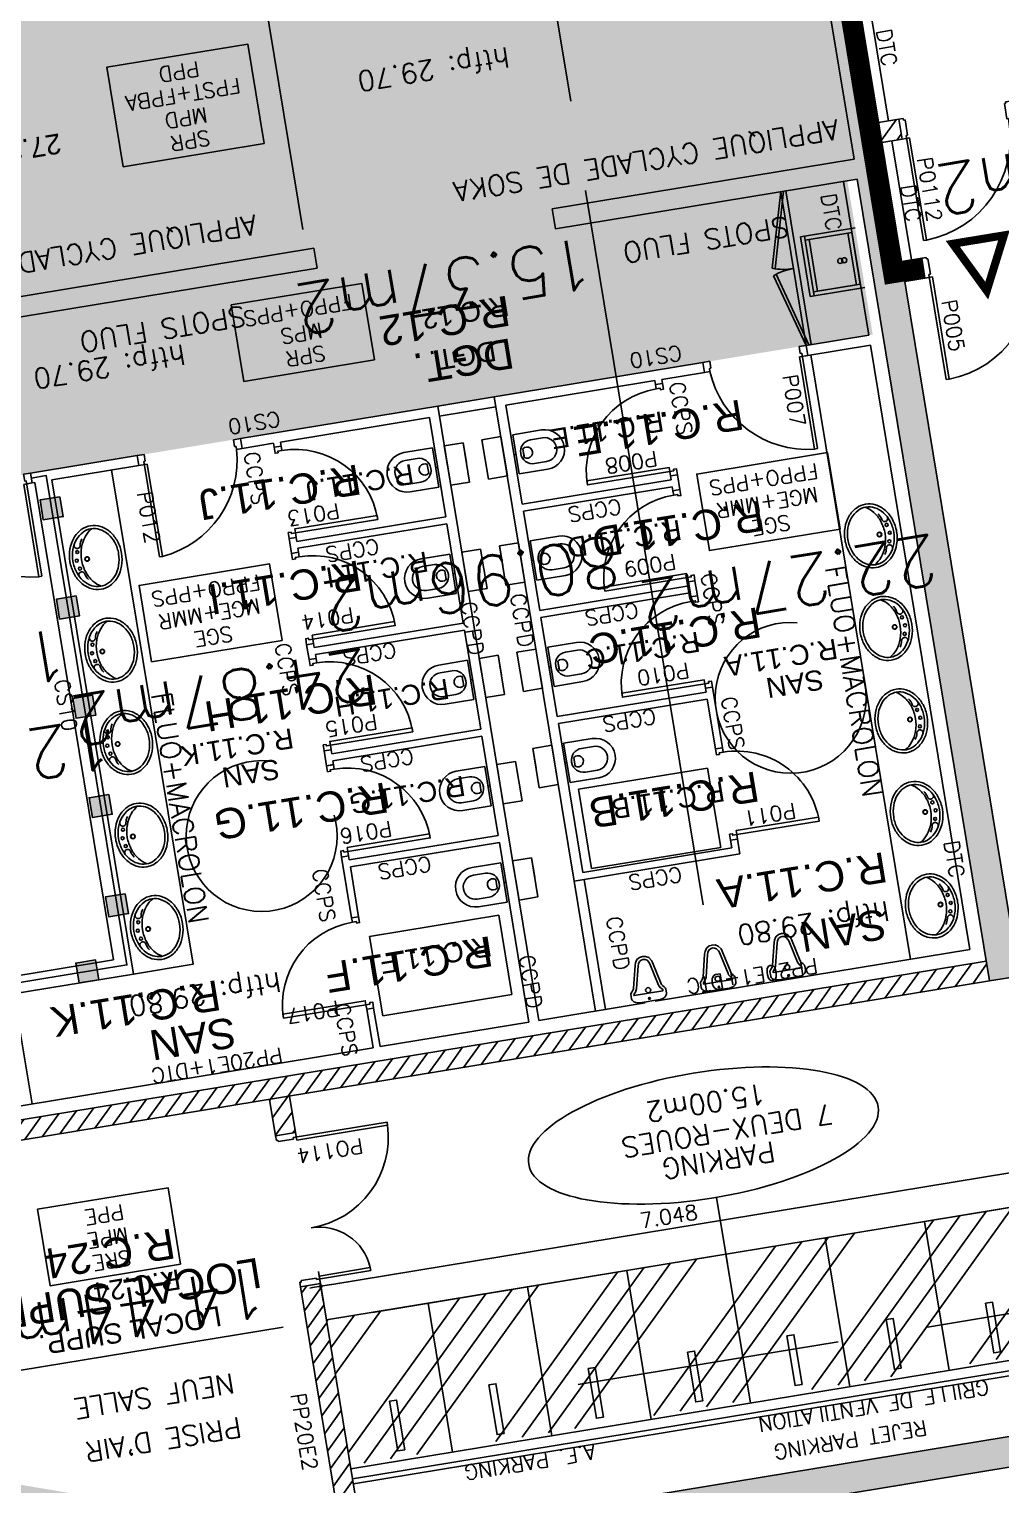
# Model space of a CAD drawing. Header units: millimetres. Extents: x 33240 to 33395, y 51607 to 51720.
# Drawn here: x 33282.81 to 33292.47, y 51626.94 to 51641.42 of the extents above; entities that cross this region are included whole.
import ezdxf
from ezdxf.enums import TextEntityAlignment as Align

# ---------------------------------------------------------------- set-up
doc = ezdxf.new("R2010")
doc.units = ezdxf.units.MM
doc.header["$LTSCALE"] = 0.3
doc.header["$MEASUREMENT"] = 0
doc.header["$PDMODE"] = 34
doc.header["$PDSIZE"] = 0.3
for name, pattern in [('ACAD_ISO02W100', [15, 12, -3]), ('ACAD_ISO08W100', [36, 24, -3, 6, -3]), ('ACAD_ISO13W100', [36, 12, -3, 12, -3, 0, -3, 0, -3])]:
    doc.linetypes.add(name, pattern=pattern)
doc.layers.get('0').update_dxf_attribs({"linetype": 'CONTINUOUS'})
doc.layers.get('DEFPOINTS').update_dxf_attribs({"linetype": 'CONTINUOUS'})
for name, color, linetype in [('00-TRAMES-BAT', 7, 'ACAD_ISO08W100'), ('02-MURS-MACONNERIE', 241, 'CONTINUOUS'), ('02-MURS-PORTEUR', 1, 'CONTINUOUS'), ('04-CLOISONS', 2, 'CONTINUOUS'), ('05-MEN-EXT', 142, 'CONTINUOUS'), ('05-MEN-EXT-NUM', 3, 'CONTINUOUS'), ('05-MEN-INT', 4, 'CONTINUOUS'), ('05-MEN-INT-NUM', 62, 'CONTINUOUS'), ('07-REVT-SOL', 8, 'CONTINUOUS'), ('08-EQUI-HANDI', 151, 'CONTINUOUS'), ('08-EQUI-SANITAIRE', 121, 'CONTINUOUS'), ('09-COT-INT', 7, 'CONTINUOUS'), ('10-ANN-ALTITUDE', 152, 'CONTINUOUS'), ('10-ANN-HSP', 192, 'CONTINUOUS'), ('10-ANN-NOMENCLATURE', 3, 'CONTINUOUS'), ('10-ANN-NOMPIECE', 3, 'CONTINUOUS'), ('10-ANN-NOMPIECE-CODE', 171, 'CONTINUOUS'), ('10-ANN-SURF', 62, 'CONTINUOUS'), ('10-ANN-TEXTE', 3, 'CONTINUOUS'), ('11-RES-ELECTRICITE', 71, 'CONTINUOUS'), ('11-RES-EP', 150, 'ACAD_ISO13W100'), ('11-RES-ISOL-FEU', 2, 'CONTINUOUS'), ('11-RES-VMC', 111, 'CONTINUOUS'), ('14-HACH-MACONNERIE', 4, 'CONTINUOUS'), ('14-HACH-MURS', 253, 'CONTINUOUS')]:
    doc.layers.add(name, color=color, linetype=linetype)
doc.styles.add('ANN', font='romans.shx')
doc.styles.add('COT', font='romans.shx')
doc.styles.add('HSP', font='romans.shx')
doc.styles.add('NDP', font='ARIAL.TTF')
doc.styles.add('NIV', font='ARIAL.TTF', dxfattribs={"height": 0.2})
doc.styles.add('ROMANS', font='romans.shx', dxfattribs={"height": 0.2})
doc.styles.add('SURF', font='romans.shx', dxfattribs={"height": 0.5})
doc.dimstyles.new('COTEXT', dxfattribs={"dimtxt": 0.15, "dimasz": 0.11, "dimexe": 0, "dimexo": 0, "dimgap": 0.05, "dimtad": 1, "dimdec": 3, "dimdsep": 46, "dimtxsty": 'COT', "dimblk1": 'COTBLOC', "dimblk2": 'COTBLOC', "dimsah": 1, "dimcen": -0.1, "dimse1": 1, "dimse2": 1, "dimadec": 0, "dimazin": 0, "dimtfac": 1, "dimtdec": 3, "dimtmove": 2, "dimatfit": 3, "dimldrblk": 'COTBLOC', "dimfxl": 1, "dimtolj": 1, "dimarcsym": 0})
pattern_1 = [(234.35057367, (57785.36794, 108093.83487), (0.1015747861, -0.07285302208), [])]

# ---------------------------------------------------------------- blocks, each defined once
blk = doc.blocks.new('MVP10')
for p, q in [((0.045, -0.03), (0.045, 1.03)), ((0.075, 1.03), (0.045, 1.03)), ((0.075, 1.03), (0.075, 0)), ((0.075, 0), (0, 0)), ((0, 0), (0, -0.2)), ((1.12, 0), (1.075, 0)), ((1.075, 0), (1.075, -0.03)), ((1.12, 0), (1.12, -0.2)), ((0.06, -0.03), (0.045, -0.03)), ((0.06, -0.03), (0.06, -0.185)), ((1.06, -0.03), (1.06, -0.185)), ((1.075, -0.03), (1.06, -0.03)), ((0.045, -0.2), (0, -0.2)), ((0.06, -0.185), (0.045, -0.185)), ((0.045, -0.185), (0.045, -0.2)), ((1.075, -0.185), (1.06, -0.185)), ((1.075, -0.185), (1.075, -0.2)), ((1.12, -0.2), (1.075, -0.2))]:
    blk.add_line(p, q)
for centre, radius, end in [((0.045, 0), 1.03, 88.3316), ((0.275, 0), 0.83, 0)]:
    blk.add_arc(centre, radius, 0, end)
blk = doc.blocks.new('7DP9')
for p, q in [((0.055, -0.03), (0.055, 0.93)), ((0.085, 0.93), (0.055, 0.93)), ((0.085, 0.93), (0.085, 0)), ((0, 0), (0, -0.1)), ((0.085, 0), (0, 0)), ((0.07, -0.1), (0, -0.1)), ((0.07, -0.03), (0.055, -0.03)), ((0.07, -0.03), (0.07, -0.1)), ((0.97, -0.03), (0.97, -0.1)), ((0.985, -0.03), (0.97, -0.03)), ((1.04, -0.1), (0.97, -0.1)), ((1.04, 0), (0.985, 0)), ((0.985, 0), (0.985, -0.03)), ((1.04, 0), (1.04, -0.1))]:
    blk.add_line(p, q)
for centre, radius, start, end in [((-0.005, -0.057), 0.992, 3.3237, 84.7979), ((0.185, 0), 0.83, 0, 0)]:
    blk.add_arc(centre, radius, start, end)
blk = doc.blocks.new('_PSV6352')
for points in [[(32, -26, 0.118413), (29.7, -16.3, 0.104635), (22.6, -7.6, 0.089658), (12.5, -2.1, 0.081339), (0, 0, 0.081339), (-12.5, -2.1, 0.089658), (-22.6, -7.6, 0.104635), (-29.7, -16.3, 0.118413), (-32, -26, 0.118413), (-29.7, -35.7, 0.104635), (-22.6, -44.4, 0.089658), (-12.5, -49.9, 0.081339), (0, -52, 0.081339), (12.5, -49.9, 0.089658), (22.6, -44.4, 0.104635), (29.7, -35.7, 0.118413)], [(29, -26, 0.118413), (27, -17.7, 0.104635), (20.7, -9.9, 0.089658), (11.6, -4.9, 0.081339), (0, -3, 0.081339), (-11.6, -4.9, 0.089658), (-20.7, -9.9, 0.104635), (-27, -17.7, 0.118413), (-29, -26, 0.118413), (-27, -34.3, 0.104635), (-20.7, -42.1, 0.089658), (-11.6, -47.1, 0.081339), (0, -49, 0.081339), (11.6, -47.1, 0.089658), (20.7, -42.1, 0.104635), (27, -34.3, 0.118413)]]:
    blk.add_lwpolyline(points, format="xyb", close=True)
for points in [[(29, -26.8, 0.091077), (22.6, -19.3, 0.089658), (12.5, -13.8, 0.081339), (0, -11.7, 0.081339), (-12.5, -13.8, 0.089658), (-22.6, -19.3, 0.091077), (-29, -26.8, 0.118413)], [(-16.2, -6.9, -1.173317), (-14.4, -12.7, 0.12742), (-20.5, -15.3, 0.12742)], [(16.2, -6.9, 1.173317), (14.4, -12.7, -0.12742), (20.5, -15.3)]]:
    blk.add_lwpolyline(points, format="xyb")
for centre, radius in [((-8.3, -8.7), 1.5), ((0, -6.9), 1.5), ((8.3, -8.7), 1.5), ((0, -17.3), 2.25), ((0, -17.3), 2)]:
    blk.add_circle(centre, radius)
blk = doc.blocks.new('G7G80D')
for points in [[(4.5, 0), (4.5, 83), (8.5, 83), (8.5, 0)], [(0, 0), (4.5, 0), (4.5, -4), (6, -4), (6, -7), (0, -7)], [(92, 0), (87.5, 0), (87.5, -4), (86, -4), (86, -7), (92, -7)]]:
    blk.add_lwpolyline(points, close=True)
blk.add_arc((4.5, 0), 83, 360, 90)
blk = doc.blocks.new('WC5')
for p, q in [((-0.198, 0.308), (-0.198, 0.02)), ((-0.12, 0.308), (-0.12, 0.187)), ((0.12, 0.187), (0.12, 0.308)), ((0.198, 0.02), (0.198, 0.308)), ((-0.198, 0.02), (0.198, 0.02)), ((-0.043, 0.096), (0.046, 0.096)), ((-0.043, 0.096), (0.047, 0.096)), ((0.047, 0.096), (-0.043, 0.096)), ((0, 0.02), (0, 0)), ((-0.198, -0.1), (0.198, -0.1)), ((-0.198, -0.1), (-0.198, -0.29)), ((0.198, -0.29), (0.198, -0.1)), ((-0.198, -0.29), (0.198, -0.29)), ((0, -0.29), (-0.198, -0.29))]:
    blk.add_line(p, q)
for centre, radius, start, end in [((0, 0.308), 0.198, 0, 180), ((0, 0.308), 0.12, 0, 180), ((0, 0.187), 0.12, 180, 0), ((0.001, 0.13), 0.0558, 322.1167, 217.8833)]:
    blk.add_arc(centre, radius, start, end)
blk = doc.blocks.new('G7D80D')
for points in [[(-4.5, 0), (-4.5, 83), (-8.5, 83), (-8.5, 0)], [(0, 0), (-4.5, 0), (-4.5, -4), (-6, -4), (-6, -7), (0, -7)], [(-92, 0), (-87.5, 0), (-87.5, -4), (-86, -4), (-86, -7), (-92, -7)]]:
    blk.add_lwpolyline(points, close=True)
blk.add_arc((-4.5, 0), 83, 90, 180)
blk = doc.blocks.new('WC13')
for points in [[(0.097, -0.407), (0.088, -0.432), (0.069, -0.462), (0.039, -0.479), (0.009, -0.484), (-0.022, -0.479), (-0.051, -0.462), (-0.073, -0.431), (-0.08, -0.408), (-0.13, -0.186), (-0.133, -0.179), (-0.143, -0.164), (-0.153, -0.151), (-0.164, -0.137), (-0.165, -0.134), (-0.166, -0.126), (-0.166, -0.109), (-0.166, -0.109), (-0.166, -0.085), (-0.166, -0.085), (-0.165, -0.076), (-0.161, -0.068), (-0.154, -0.058), (-0.149, -0.052), (-0.139, -0.046), (-0.129, -0.041), (-0.117, -0.037), (-0.104, -0.035), (-0.091, -0.034), (0.108, -0.034), (0.108, -0.034), (0.121, -0.035), (0.134, -0.037), (0.146, -0.041), (0.157, -0.046), (0.166, -0.052), (0.169, -0.055), (0.173, -0.059), (0.179, -0.067), (0.183, -0.076), (0.184, -0.084), (0.184, -0.132), (0.183, -0.135), (0.182, -0.137), (0.171, -0.151), (0.161, -0.163), (0.151, -0.179), (0.151, -0.18), (0.148, -0.187)], [(-0.136, -0.126), (-0.136, -0.125), (-0.13, -0.133), (-0.118, -0.146), (-0.106, -0.166), (-0.102, -0.177), (-0.051, -0.4), (-0.045, -0.417), (-0.03, -0.439), (-0.011, -0.45), (0.009, -0.454), (0.029, -0.45), (0.047, -0.439), (0.061, -0.418), (0.068, -0.398), (0.119, -0.178), (0.123, -0.168), (0.124, -0.165), (0.136, -0.146), (0.148, -0.132), (0.154, -0.125), (0.154, -0.114), (-0.136, -0.114)]]:
    blk.add_lwpolyline(points, close=True)
for centre, radius in [((0.008, -0.144), 0.0255), ((0.008, -0.061), 0.0085)]:
    blk.add_circle(centre, radius)
blk = doc.blocks.new('SMP2')
blk.add_lwpolyline([(-1.315, 0), (0, 0), (0, -0.77), (-1.315, -0.77)], close=True)
at = {"style": 'ROMANS'}
for tag, p in [('SOLS', (-0.646, -0.148)), ('PAROIS', (-0.643, -0.377)), ('FAUX-PLAFONDS', (-0.646, -0.61))]:
    blk.add_attdef(tag, text='', height=0.15, dxfattribs=at).set_placement(p, align=Align.MIDDLE)
blk = doc.blocks.new('SMP3')
blk.add_lwpolyline([(-1.367, 0), (0.052, 0), (0.052, -1.003), (-1.367, -1.003)], close=True)
at = {"style": 'ROMANS'}
for tag, p in [('SOLS', (-0.646, -0.148)), ('PAROIS', (-0.643, -0.377)), ('FAUX-PLAFONDS', (-0.651, -0.613)), ('FAUX-PLAFONDS', (-0.648, -0.842))]:
    blk.add_attdef(tag, text='', height=0.15, dxfattribs=at).set_placement(p, align=Align.MIDDLE)
blk = doc.blocks.new('COTBLOC')
for p, q in [((0, -1.3608), (0, 1.3608)), ((-0.76, 0), (-0.99, 0)), ((0, 0), (-0.76, 0)), ((0, 0), (0.76, 0)), ((0.76, 0), (0.99, 0))]:
    blk.add_line(p, q)
at = {"const_width": 0.15}
blk.add_lwpolyline([(-0.1, 0, 1), (0.1, 0, 1)], format="xyb", close=True, dxfattribs=at)
blk = doc.blocks.new('*D50')
at = {"layer": '09-COT-INT', "color": 0, "lineweight": -2}
blk.add_line((33292.557, 51630.045), (33285.821, 51628.935), dxfattribs=at)
at = {"layer": 'DEFPOINTS', "color": 0}
for p in [(33292.721, 51629.728), (33285.712, 51628.918), (33285.767, 51628.583)]:
    blk.add_point(p, dxfattribs=at)
at = {"layer": '09-COT-INT', "color": 0, "lineweight": -2, "xscale": 0.11, "yscale": 0.11, "zscale": 0.11}
for p, rotation in [((33292.666, 51630.063), 9.350573668281061), ((33285.712, 51628.918), 189.350573668281)]:
    blk.add_blockref('COTBLOC', p, dxfattribs=dict(at, rotation=rotation))
at = {"layer": '09-COT-INT', "color": 0, "insert": (33289.169, 51629.613), "char_height": 0.15, "attachment_point": 5, "rotation": 9.3506, "style": 'COT'}
blk.add_mtext('\\A1;7.048', dxfattribs=at)
blk = doc.blocks.new('MVP95')
for p, q in [((0.045, -0.03), (0.045, 0.915)), ((0.075, 0.915), (0.045, 0.915)), ((0.075, 0), (0.075, 0.915)), ((1.475, 0.515), (1.445, 0.515)), ((1.445, 0), (1.445, 0.515)), ((1.475, 0.515), (1.475, -0.03)), ((0, -0.2), (0, 0)), ((0.075, 0), (0, 0)), ((0.06, -0.03), (0.045, -0.03)), ((0.06, -0.185), (0.06, -0.03)), ((1.52, 0), (1.445, 0)), ((1.46, -0.03), (1.46, -0.185)), ((1.475, -0.03), (1.46, -0.03)), ((1.52, 0), (1.52, -0.2)), ((0.045, -0.2), (0, -0.2)), ((0.045, -0.2), (0.045, -0.185)), ((0.06, -0.185), (0.045, -0.185)), ((1.475, -0.185), (1.46, -0.185)), ((1.475, -0.185), (1.475, -0.2)), ((1.52, -0.2), (1.475, -0.2))]:
    blk.add_line(p, q)
for centre, radius, start, end in [((0.045, 0), 0.915, 359.9692, 88.1212), ((1.475, 0.001), 0.515, 93.3395, 180.0973)]:
    blk.add_arc(centre, radius, start, end)
blk = doc.blocks.new('CF1H')
at = {"const_width": 0.0004}
blk.add_lwpolyline([(-0.001288, 0), (0.001288, 0), (0, 0.002576)], close=True, dxfattribs=at)
blk = doc.blocks.new('CARRE2')
blk.add_hatch(color=256).paths.add_polyline_path([(-0.1, 0.1), (0.1, 0.1), (0.1, -0.1), (-0.1, -0.1)])
blk.add_lwpolyline([(-0.1, 0.1), (0.1, 0.1), (0.1, -0.1), (-0.1, -0.1)], close=True)

msp = doc.modelspace()

# ---------------------------------------------------------------- hatches: boundary and pattern name
at = {"layer": '07-REVT-SOL'}
h = msp.add_hatch(dxfattribs=at)
h.set_pattern_fill('CROSS', color=30, style=0)
h.set_pattern_definition([(189.35057367, (57785.36794, 108093.83487), (-0.2060594638, -0.2872968802), [0.125, -0.375]), (279.35057367, (57785.29612, 108093.88639), (0.2872968802, -0.2060594638), [0.125, -0.375])])
h.paths.add_polyline_path([(33286.5603, 51643.2418), (33286.5961, 51643.0244), (33280.6412, 51642.0441), (33281.2228, 51638.5117), (33285.6417, 51639.2393), (33285.6742, 51639.0421), (33280.2045, 51638.1415), (33280.4562, 51636.6128), (33291.1949, 51638.381), (33290.9433, 51639.9095), (33288.0423, 51639.4318), (33288.0098, 51639.6292), (33291.0094, 51640.123), (33289.7096, 51648.0169), (33292.752, 51648.5179), (33295.3503, 51648.9457), (33293.2555, 51661.6673), (33287.7297, 51660.7591), (33283.7828, 51660.1092), (33283.4868, 51660.0605), (33286.2643, 51643.193)])
at = {"layer": '10-ANN-TEXTE'}
h = msp.add_hatch(dxfattribs=at)
h.set_pattern_fill('ANSI34', color=256, scale=1.5, style=0)
h.set_pattern_definition([(234.3505737, (3e-08, 0.075), (0.914173075, -0.655677199), []), (234.3505737, (-0.2616, 0.0319), (0.914173075, -0.655677199), []), (234.3505737, (-0.5233, -0.0112), (0.914173075, -0.655677199), []), (234.3505737, (-0.7849, -0.0542), (0.914173075, -0.655677199), [])])
h.paths.add_polyline_path([(33292.7211, 51629.728), (33285.7672, 51628.5829), (33286.0056, 51627.1349), (33292.9596, 51628.2799)])
at = {"layer": '14-HACH-MACONNERIE', "ltscale": 10}
h = msp.add_hatch(dxfattribs=at)
h.set_pattern_fill('ANSI31', color=256, style=0)
h.set_pattern_definition(pattern_1)
h.paths.add_polyline_path([(33296.4276, 51639.9206), (33296.2302, 51639.8881), (33296.2627, 51639.6908), (33296.6574, 51639.7558), (33295.8677, 51644.5514), (33295.6704, 51644.5189)])
h.paths.add_polyline_path([(33294.0293, 51640.9446), (33292.5598, 51640.7027), (33292.5923, 51640.5053), (33294.0618, 51640.7473), (33294.2568, 51639.5631), (33292.7873, 51639.3213), (33292.8198, 51639.1239), (33294.7629, 51639.4438), (33294.7304, 51639.6411), (33294.4541, 51639.5956), (33293.697, 51644.194), (33293.4996, 51644.1615)])
h.paths.add_polyline_path([(33291.5134, 51638.9088), (33291.7147, 51638.9419), (33291.6822, 51639.1392), (33291.4809, 51639.1061)])
h.paths.add_polyline_path([(33291.286, 51640.2902), (33291.4872, 51640.3234), (33291.4547, 51640.5207), (33291.2535, 51640.4875)])
h = msp.add_hatch(dxfattribs=at)
h.set_pattern_fill('ANSI31', color=256, style=0)
h.set_pattern_definition(pattern_1)
h.paths.add_polyline_path([(33281.4186, 51630.1524), (33292.3547, 51631.9532), (33292.3222, 51632.1505), (33281.3861, 51630.3498)])
h = msp.add_hatch(dxfattribs=at)
h.set_pattern_fill('ANSI31', color=256, style=0)
h.set_pattern_definition(pattern_1)
h.paths.add_polyline_path([(33285.2632, 51630.4129), (33285.4605, 51630.4454), (33285.4008, 51630.8081), (33285.2034, 51630.7757)])
h.paths.add_polyline_path([(33285.5699, 51628.5504), (33285.7672, 51628.5829), (33285.7075, 51628.9456), (33285.5101, 51628.9131)])
h.paths.add_polyline_path([(33285.9234, 51626.4033), (33286.1319, 51626.368), (33285.7672, 51628.5829), (33285.5699, 51628.5504)])
at = {"layer": '14-HACH-MURS', "ltscale": 10}
h = msp.add_hatch(color=256, dxfattribs=at)
h.paths.add_polyline_path([(33292.3547, 51631.9532), (33292.6507, 51632.0019), (33290.6913, 51643.9015), (33290.3953, 51643.8528), (33291.0094, 51640.123), (33288.0098, 51639.6292), (33288.0423, 51639.4321), (33291.0419, 51639.9257)])
h.paths.add_polyline_path([(33290.688, 51643.9214), (33290.392, 51643.8727), (33289.7096, 51648.0169), (33293.2421, 51648.5986), (33293.2746, 51648.4011), (33289.9395, 51647.852), (33290.4594, 51644.6946), (33290.5581, 51644.7108)])
h = msp.add_hatch(color=256, dxfattribs=at)
h.paths.add_polyline_path([(33317.4796, 51636.0903), (33317.2823, 51636.0578), (33318.0134, 51631.6176), (33313.0798, 51630.8053), (33312.3487, 51635.2455), (33312.102, 51635.2048), (33312.8332, 51630.7646), (33307.8996, 51629.9523), (33307.1685, 51634.3925), (33306.9218, 51634.3519), (33307.6529, 51629.9116), (33302.7194, 51629.0993), (33301.9882, 51633.5395), (33301.7415, 51633.4989), (33302.4727, 51629.0587), (33297.5391, 51628.2463), (33296.808, 51632.6865), (33296.5613, 51632.6459), (33297.2924, 51628.2057), (33293.3819, 51627.5617), (33293.0171, 51629.7767), (33292.7211, 51629.728), (33293.1346, 51627.217), (33318.2595, 51631.3541)])
h.paths.add_polyline_path([(33354.8863, 51637.3852), (33354.1064, 51642.1214), (33353.9091, 51642.0889), (33354.6402, 51637.6487), (33349.5093, 51636.8038), (33348.7782, 51641.244), (33348.5315, 51641.2034), (33349.2626, 51636.7632), (33344.3291, 51635.9508), (33343.5979, 51640.391), (33343.3513, 51640.3504), (33344.0824, 51635.9102), (33339.1488, 51635.0979), (33338.4177, 51639.5381), (33338.171, 51639.4974), (33338.9022, 51635.0572), (33333.9686, 51634.2449), (33333.2375, 51638.6851), (33332.9908, 51638.6444), (33333.7219, 51634.2042), (33328.7884, 51633.3919), (33328.0572, 51637.8321), (33327.8105, 51637.7915), (33328.5417, 51633.3512), (33323.6081, 51632.5389), (33322.877, 51636.9791), (33322.6303, 51636.9385), (33323.3614, 51632.4983), (33318.4279, 51631.6859), (33317.6967, 51636.1261), (33317.4994, 51636.0936), (33318.2793, 51631.3574)])
h.paths.add_polyline_path([(33376.0083, 51647.3889), (33376.0327, 51647.2409), (33376.1314, 51647.2572), (33377.1044, 51641.3477), (33368.1286, 51639.8697), (33367.5025, 51643.6724), (33367.5518, 51643.6805), (33367.5193, 51643.8778), (33367.47, 51643.8697), (33367.3975, 51644.31), (33367.1508, 51644.2693), (33367.882, 51639.8291), (33365.4152, 51639.4229), (33364.684, 51643.8631), (33364.4374, 51643.8225), (33365.1685, 51639.3823), (33360.2349, 51638.5699), (33359.5038, 51643.0102), (33359.2571, 51642.9695), (33359.9883, 51638.5293), (33355.0547, 51637.717), (33354.3236, 51642.1572), (33354.1262, 51642.1247), (33354.9061, 51637.3884), (33377.4492, 51641.1005), (33376.403, 51647.4539)])
h.paths.add_polyline_path([(33375.5206, 51647.2736), (33374.395, 51647.0882), (33369.1311, 51643.9405), (33369.0516, 51643.9274), (33369.0191, 51644.1248), (33369.0611, 51644.1317), (33374.3357, 51647.2858), (33375.4873, 51647.4754)])
h.paths.add_polyline_path([(33293.1346, 51627.217), (33286.1312, 51626.0638), (33276.9489, 51627.6187), (33267.5835, 51626.4718), (33266.0816, 51635.5929), (33278.0892, 51637.5701), (33278.021, 51637.9845), (33281.0255, 51638.4792), (33280.98, 51638.7556), (33281.1773, 51638.7881), (33281.2228, 51638.5117), (33285.6417, 51639.2393), (33285.6742, 51639.0421), (33280.1058, 51638.1253), (33280.1242, 51638.0138), (33279.9268, 51637.9813), (33279.9085, 51638.0928), (33278.2508, 51637.8199), (33278.319, 51637.4052), (33266.4101, 51635.4442), (33267.8328, 51626.8046), (33276.9558, 51627.9218), (33286.1319, 51626.368), (33293.0858, 51627.513)])

# ---------------------------------------------------------------- linework, layer by layer
at = {"layer": '00-TRAMES-BAT'}
for p, q in [((33289.5108, 51632.7087), (33279.0612, 51696.1695)), ((33285.5336, 51639.4242), (33276.2655, 51695.7092)), ((33376.1041, 51642.4043), (33288.269, 51627.941))]:
    msp.add_line(p, q, dxfattribs=at)
at = {"layer": '02-MURS-MACONNERIE'}
for p, q in [((33291.4547, 51640.5207), (33291.2535, 51640.4875)), ((33291.4547, 51640.5207), (33291.4872, 51640.3234)), ((33291.4872, 51640.3234), (33291.286, 51640.2902)), ((33291.6822, 51639.1392), (33291.4809, 51639.1061)), ((33291.6822, 51639.1392), (33291.7147, 51638.9419)), ((33291.7147, 51638.9419), (33291.5134, 51638.9088)), ((33281.3861, 51630.3498), (33292.3222, 51632.1505)), ((33281.4186, 51630.1524), (33292.3547, 51631.9532)), ((33285.2632, 51630.4129), (33285.2034, 51630.7757)), ((33285.4605, 51630.4454), (33285.4008, 51630.8081)), ((33285.4605, 51630.4454), (33285.2632, 51630.4129)), ((33285.7075, 51628.9456), (33285.5101, 51628.9131)), ((33285.9234, 51626.4033), (33285.5101, 51628.9131)), ((33286.1319, 51626.368), (33285.7075, 51628.9456))]:
    msp.add_line(p, q, dxfattribs=at)
at = {"layer": '02-MURS-PORTEUR'}
for p, q in [((33291.0094, 51640.123), (33290.3953, 51643.8528)), ((33291.4809, 51639.1061), (33290.7986, 51643.2502)), ((33291.0094, 51640.123), (33288.0098, 51639.6292)), ((33291.0419, 51639.9257), (33288.0423, 51639.432)), ((33292.3547, 51631.9532), (33291.0419, 51639.9257)), ((33288.0098, 51639.6292), (33288.0423, 51639.4321)), ((33285.6417, 51639.2393), (33281.2228, 51638.5117)), ((33285.6417, 51639.2393), (33285.6742, 51639.0419)), ((33285.6742, 51639.0421), (33280.1058, 51638.1253)), ((33292.6507, 51632.0019), (33291.4809, 51639.1061)), ((33286.1312, 51626.0638), (33354.8863, 51637.3852)), ((33292.6507, 51632.0019), (33292.3547, 51631.9532)), ((33286.1319, 51626.368), (33297.2924, 51628.2057))]:
    msp.add_line(p, q, dxfattribs=at)
at = {"layer": '02-MURS-PORTEUR', "color": 4, "linetype": 'ACAD_ISO02W100'}
msp.add_line((33281.785, 51627.9272), (33372.8915, 51642.929), dxfattribs=at)
at = {"layer": '02-MURS-PORTEUR', "color": 4}
for p, q in [((33285.7672, 51628.5829), (33292.7211, 51629.728)), ((33291.7109, 51629.5616), (33291.9547, 51628.0815)), ((33290.7242, 51629.3991), (33290.9679, 51627.9191)), ((33289.7375, 51629.2367), (33289.9812, 51627.7566)), ((33288.7508, 51629.0742), (33288.9945, 51627.5941)), ((33287.7641, 51628.9117), (33288.0078, 51627.4316)), ((33286.7774, 51628.7492), (33287.0211, 51627.2692)), ((33286.0109, 51627.1028), (33292.9648, 51628.2479))]:
    msp.add_line(p, q, dxfattribs=at)
for points in [[(33292.4663, 51628.2671), (33292.3972, 51628.2558), (33292.316, 51628.7491), (33292.3851, 51628.7605)], [(33291.4796, 51628.1047), (33291.4105, 51628.0933), (33291.3293, 51628.5867), (33291.3984, 51628.598)], [(33290.4929, 51627.9422), (33290.4238, 51627.9308), (33290.3426, 51628.4242), (33290.4116, 51628.4355)], [(33289.5062, 51627.7797), (33289.4371, 51627.7683), (33289.3559, 51628.2617), (33289.4249, 51628.2731)], [(33288.5195, 51627.6172), (33288.4504, 51627.6059), (33288.3691, 51628.0992), (33288.4382, 51628.1106)], [(33287.5327, 51627.4548), (33287.4637, 51627.4434), (33287.3824, 51627.9368), (33287.4515, 51627.9481)], [(33286.546, 51627.2923), (33286.477, 51627.2809), (33286.3957, 51627.7743), (33286.4648, 51627.7856)]]:
    msp.add_lwpolyline(points, close=True, dxfattribs=at)
at = {"layer": '04-CLOISONS'}
for p, q in [((33291.3521, 51640.5038), (33290.6405, 51644.8257)), ((33291.5796, 51639.1224), (33291.3846, 51640.3064)), ((33291.1556, 51638.3745), (33290.9041, 51639.9016)), ((33290.5338, 51638.2722), (33291.1556, 51638.3745)), ((33290.5501, 51638.1735), (33290.5339, 51638.2719)), ((33291.1717, 51638.2759), (33290.5501, 51638.1735)), ((33292.1613, 51632.2659), (33291.1717, 51638.2759)), ((33289.5077, 51638.1032), (33287.4356, 51637.762)), ((33289.5239, 51638.0045), (33289.0996, 51637.9347)), ((33289.5239, 51638.0045), (33289.5077, 51638.1032)), ((33287.5505, 51637.6796), (33289.0306, 51637.9233)), ((33289.0306, 51637.9233), (33289.0371, 51637.8838)), ((33289.0371, 51637.8838), (33289.1061, 51637.8952)), ((33289.1061, 51637.8952), (33289.0996, 51637.9347)), ((33286.8731, 51637.6694), (33284.9135, 51637.3467)), ((33287.879, 51631.5608), (33286.8731, 51637.6694)), ((33288.2284, 51632.9468), (33287.4356, 51637.762)), ((33287.5505, 51637.6796), (33287.713, 51636.6929)), ((33286.7907, 51637.5545), (33285.3106, 51637.3108)), ((33286.7907, 51637.5545), (33286.9532, 51636.5678)), ((33284.9298, 51637.248), (33284.9135, 51637.3467)), ((33284.9298, 51637.248), (33285.2416, 51637.2994)), ((33285.2481, 51637.2599), (33285.2416, 51637.2994)), ((33285.3171, 51637.2713), (33285.2481, 51637.2599)), ((33285.3106, 51637.3108), (33285.3171, 51637.2713)), ((33283.8873, 51637.1777), (33282.8276, 51637.0032)), ((33283.9036, 51637.0791), (33283.8874, 51637.1774)), ((33283.0412, 51636.9371), (33283.9036, 51637.0791)), ((33289.1865, 51636.976), (33289.2556, 51636.9874)), ((33289.1865, 51636.976), (33289.193, 51636.9366)), ((33289.28, 51636.8394), (33289.2556, 51636.9874)), ((33282.8439, 51636.9046), (33282.8721, 51636.9092)), ((33283.6535, 51632.1637), (33282.8721, 51636.9092)), ((33283.8505, 51632.0224), (33283.0412, 51636.9371)), ((33287.713, 51636.6929), (33289.193, 51636.9366)), ((33287.7243, 51636.6238), (33289.2044, 51636.8675)), ((33289.2044, 51636.8675), (33289.2109, 51636.828)), ((33289.2109, 51636.828), (33289.28, 51636.8394)), ((33286.9532, 51636.5678), (33285.4731, 51636.324)), ((33287.7243, 51636.6238), (33287.8868, 51635.6371)), ((33286.9646, 51636.4987), (33285.4845, 51636.255)), ((33286.9646, 51636.4987), (33287.127, 51635.512)), ((33285.4666, 51636.3635), (33285.3976, 51636.3521)), ((33285.4219, 51636.2041), (33285.3976, 51636.3521)), ((33285.4666, 51636.3635), (33285.4731, 51636.324)), ((33285.4845, 51636.255), (33285.491, 51636.2155)), ((33285.491, 51636.2155), (33285.4219, 51636.2041)), ((33287.8868, 51635.6371), (33289.3669, 51635.8808)), ((33287.8982, 51635.568), (33289.3783, 51635.8117)), ((33289.3604, 51635.9203), (33289.4294, 51635.9316)), ((33289.3604, 51635.9203), (33289.3669, 51635.8808)), ((33289.3783, 51635.8117), (33289.3848, 51635.7723)), ((33289.4538, 51635.7836), (33289.4294, 51635.9316)), ((33289.3848, 51635.7723), (33289.4538, 51635.7836)), ((33287.127, 51635.512), (33285.647, 51635.2683)), ((33287.8982, 51635.568), (33288.0607, 51634.5813)), ((33287.1384, 51635.4429), (33285.6583, 51635.1992)), ((33287.1384, 51635.4429), (33287.3009, 51634.4562)), ((33285.6405, 51635.3077), (33285.5714, 51635.2964)), ((33285.5958, 51635.1484), (33285.5714, 51635.2964)), ((33285.6405, 51635.3077), (33285.647, 51635.2683)), ((33285.6648, 51635.1597), (33285.5958, 51635.1484)), ((33285.6583, 51635.1992), (33285.6648, 51635.1597)), ((33288.0607, 51634.5813), (33289.5407, 51634.825)), ((33289.5342, 51634.8645), (33289.6033, 51634.8759)), ((33289.5342, 51634.8645), (33289.5407, 51634.825)), ((33289.7027, 51634.2719), (33289.6033, 51634.8759)), ((33288.072, 51634.5122), (33289.5521, 51634.7559)), ((33289.5521, 51634.7559), (33289.6337, 51634.2606)), ((33288.072, 51634.5122), (33288.3157, 51633.0322)), ((33287.3009, 51634.4562), (33285.8208, 51634.2125)), ((33287.3123, 51634.3871), (33285.8322, 51634.1434)), ((33287.3123, 51634.3871), (33287.4747, 51633.4004)), ((33285.8143, 51634.2519), (33285.7453, 51634.2406)), ((33285.7696, 51634.0926), (33285.7453, 51634.2406)), ((33285.8143, 51634.2519), (33285.8208, 51634.2125)), ((33289.7027, 51634.2719), (33289.6337, 51634.2606)), ((33285.8387, 51634.1039), (33285.7696, 51634.0926)), ((33285.8322, 51634.1434), (33285.8387, 51634.1039)), ((33287.4747, 51633.4004), (33285.9947, 51633.1567)), ((33287.4861, 51633.3313), (33286.006, 51633.0876)), ((33287.4861, 51633.3313), (33287.7803, 51631.5445)), ((33289.7831, 51633.3528), (33289.8522, 51633.3642)), ((33289.7831, 51633.3528), (33289.7958, 51633.2759)), ((33289.8763, 51633.2182), (33289.8522, 51633.3642)), ((33285.9882, 51633.1962), (33285.9191, 51633.1848)), ((33286.0185, 51632.5809), (33285.9191, 51633.1848)), ((33285.9882, 51633.1962), (33285.9947, 51633.1567)), ((33288.2284, 51632.9468), (33289.8763, 51633.2182)), ((33288.3157, 51633.0322), (33289.7958, 51633.2759)), ((33286.006, 51633.0876), (33286.0876, 51632.5923)), ((33288.2284, 51632.9468), (33288.4414, 51631.6534)), ((33288.3271, 51632.9631), (33288.5401, 51631.6697)), ((33286.0185, 51632.5809), (33286.0876, 51632.5923)), ((33289.0335, 51631.7509), (33292.1613, 51632.2659)), ((33281.2539, 51631.7686), (33283.6535, 51632.1637)), ((33282.0711, 51631.7294), (33283.8505, 51632.0224)), ((33287.879, 51631.5608), (33288.9348, 51631.7346)), ((33286.2371, 51631.6845), (33286.168, 51631.6731)), ((33286.2312, 51631.2895), (33286.168, 51631.6731)), ((33286.2371, 51631.6845), (33286.3003, 51631.3008)), ((33286.3003, 51631.3008), (33287.7803, 51631.5445)), ((33282.2514, 51630.6341), (33286.2312, 51631.2895))]:
    msp.add_line(p, q, dxfattribs=at)
at = {"layer": '04-CLOISONS', "color": 4}
for p, q in [((33287.4356, 51637.762), (33286.8731, 51637.6694)), ((33287.4518, 51637.6633), (33286.8894, 51637.5707))]:
    msp.add_line(p, q, dxfattribs=at)
at = {"layer": '04-CLOISONS', "linetype": 'Continuous'}
msp.add_line((33282.8439, 51636.9046), (33282.8276, 51637.0032), dxfattribs=at)
at = {"layer": '05-MEN-INT'}
for p, q in [((33290.2821, 51639.8013), (33290.1963, 51639.0394)), ((33290.3099, 51639.8052), (33290.2257, 51639.0337)), ((33290.5338, 51638.2722), (33290.2822, 51639.8006)), ((33290.3315, 51639.8088), (33290.5832, 51638.2803)), ((33290.5616, 51638.2767), (33290.2345, 51638.9805)), ((33290.5338, 51638.2722), (33290.2084, 51638.9657))]:
    msp.add_line(p, q, dxfattribs=at)
for centre, start, end in [((33290.3105, 51639.6284), 259.02297, 279.35063), ((33290.5055, 51638.4444), 99.35051, 119.67818)]:
    msp.add_arc(centre, 0.6, start, end, dxfattribs=at)
at = {"layer": '08-EQUI-HANDI', "linetype": 'ACAD_ISO02W100'}
for points in [[(33289.555, 51634.0707), (33288.2722, 51633.8595), (33288.4022, 51633.0701), (33289.6849, 51633.2813)], [(33286.1971, 51632.3966), (33287.4798, 51632.6078), (33287.6098, 51631.8185), (33286.327, 51631.6072)]]:
    msp.add_lwpolyline(points, close=True, dxfattribs=at)
for centre in [(33290.3797, 51634.7687), (33285.1241, 51633.3939)]:
    msp.add_circle(centre, 0.75, dxfattribs=at)
at = {"layer": '08-EQUI-SANITAIRE'}
for p, q in [((33290.4778, 51639.3512), (33290.9811, 51639.4341)), ((33290.5171, 51639.3584), (33291.0204, 51639.4412)), ((33290.4778, 51639.3512), (33290.5753, 51638.7592)), ((33290.5171, 51639.3584), (33290.6146, 51638.7664)), ((33290.5238, 51639.3183), (33290.9481, 51639.3881)), ((33290.5238, 51639.3183), (33290.6083, 51638.8052)), ((33290.5631, 51639.3254), (33290.9874, 51639.3953)), ((33290.5631, 51639.3254), (33290.6476, 51638.8123)), ((33290.9481, 51639.3881), (33291.0326, 51638.875)), ((33290.9874, 51639.3953), (33291.0719, 51638.8822)), ((33290.5753, 51638.7592), (33291.0786, 51638.8421)), ((33290.6083, 51638.8052), (33291.0326, 51638.875)), ((33290.6146, 51638.7664), (33291.1179, 51638.8492)), ((33290.6476, 51638.8123), (33291.0719, 51638.8822)), ((33282.8435, 51630.7316), (33282.6631, 51631.8269))]:
    msp.add_line(p, q, dxfattribs=at)
for points in [[(33291.5693, 51632.1684), (33290.5797, 51638.1784)], [(33283.8505, 51632.0224), (33284.4425, 51632.1199), (33283.6332, 51637.0346)]]:
    msp.add_lwpolyline(points, dxfattribs=at)
for centre in [(33290.8732, 51639.1123), (33290.9125, 51639.1194)]:
    msp.add_circle(centre, 0.025, dxfattribs=at)
at = {"layer": '10-ANN-TEXTE'}
msp.add_line((33289.6444, 51629.802), (33289.7531, 51629.1421), dxfattribs=at)
msp.add_ellipse((33289.5134, 51630.4166), major_axis=(1.7359, 0.2858), ratio=0.3567867, dxfattribs=at)
at = {"layer": '11-RES-ISOL-FEU', "linetype": 'ACAD_ISO02W100', "const_width": 0.2}
msp.add_lwpolyline([(33291.6945, 51639.0399), (33291.3985, 51638.9912), (33290.4756, 51644.5959), (33290.377, 51644.5796), (33289.8245, 51647.9345), (33291.4526, 51648.2025), (33292.1025, 51644.2557), (33294.0479, 51644.5761)], dxfattribs=at)
at = {"layer": '11-RES-ISOL-FEU'}
msp.add_lwpolyline([(33282.8357, 51636.9539), (33282.9838, 51636.9783), (33283.7849, 51632.1129), (33281.0681, 51631.6656), (33280.267, 51636.5309), (33281.8096, 51636.7849)], dxfattribs=at)
at = {"layer": '11-RES-VMC'}
for p, q in [((33292.9811, 51628.1492), (33286.0272, 51627.0042)), ((33292.9892, 51628.0999), (33286.0353, 51626.9548))]:
    msp.add_line(p, q, dxfattribs=at)

# ---------------------------------------------------------------- block references
at = {"layer": '05-MEN-EXT', "xscale": -1, "rotation": 189.3505736754771}
msp.add_blockref('MVP10', (33291.7147, 51638.942), dxfattribs=at)
at = {"layer": '05-MEN-EXT', "rotation": 279.3505738030215}
msp.add_blockref('MVP95', (33285.4605, 51630.4454), dxfattribs=at)
at = {"layer": '05-MEN-INT', "xscale": -1}
for name, p, rotation in [('MVP10', (33291.4872, 51640.3234), 189.3505736754771), ('7DP9', (33283.9036, 51637.0791), 189.3505736771224)]:
    msp.add_blockref(name, p, dxfattribs=dict(at, rotation=rotation))
at = {"layer": '05-MEN-INT'}
for p, rotation in [((33290.5501, 51638.1735), 189.3505736627982), ((33282.8439, 51636.9046), 189.3505736589606)]:
    msp.add_blockref('7DP9', p, dxfattribs=dict(at, rotation=rotation))
at = {"layer": '05-MEN-INT', "yscale": 0.01000000000203727, "zscale": 0.01}
for name, p, xscale, rotation in [('G7D80D', (33289.1865, 51636.976), -0.009999999998770808, 99.35057366943255), ('G7D80D', (33285.4666, 51636.3635), 0.009999999998770808, 279.3505736694325), ('G7D80D', (33289.3604, 51635.9203), -0.009999999998770808, 99.35057366943255), ('G7D80D', (33285.6405, 51635.3077), 0.009999999998770808, 279.3505736694325), ('G7D80D', (33289.5342, 51634.8645), -0.009999999998770808, 99.35057366943255), ('G7D80D', (33285.8143, 51634.2519), 0.009999999998770808, 279.3505736694325), ('G7G80D', (33289.8522, 51633.3642), -0.009999999998770808, 279.3505736694325), ('G7D80D', (33285.9882, 51633.1962), 0.009999999998770808, 279.3505736694325), ('G7G80D', (33286.168, 51631.6731), 0.009999999998770808, 99.35057366943255)]:
    msp.add_blockref(name, p, dxfattribs=dict(at, xscale=xscale, rotation=rotation))
at = {"layer": '08-EQUI-SANITAIRE'}
for name, p, rotation in [('WC5', (33287.6317, 51637.1862), 279.3505736678698), ('WC5', (33287.8056, 51636.1304), 279.3505736678698), ('WC5', (33287.9794, 51635.0747), 279.3505736678698), ('WC5', (33288.137, 51634.1175), 279.3505736678698), ('WC13', (33289.6862, 51631.8348), 189.3505736657453), ('WC13', (33290.3769, 51631.9485), 189.3505736657453), ('WC13', (33288.9955, 51631.7211), 189.3505736657453)]:
    msp.add_blockref(name, p, dxfattribs=dict(at, rotation=rotation))
at = {"layer": '08-EQUI-SANITAIRE', "xscale": -1, "rotation": 99.35057367205084}
for p in [(33286.872, 51637.0611), (33287.0458, 51636.0053), (33287.2197, 51634.9495), (33287.3935, 51633.8938), (33287.5511, 51632.9367)]:
    msp.add_blockref('WC5', p, dxfattribs=at)
at = {"layer": '08-EQUI-SANITAIRE', "yscale": 0.01000000000203727, "zscale": 0.01}
for p, xscale, rotation in [((33291.4331, 51636.4208), 0.009999999998770808, 279.3505736694325), ((33283.2196, 51636.1212), -0.009999999998770808, 99.35057366943255), ((33291.5846, 51635.5009), 0.009999999998770808, 279.3505736694325), ((33283.3711, 51635.2013), -0.009999999998770808, 99.35057366943255), ((33291.736, 51634.5811), 0.009999999998770808, 279.3505736694325), ((33283.5226, 51634.2814), -0.009999999998770808, 99.35057366943255), ((33291.8875, 51633.6612), 0.009999999998770808, 279.3505736694325), ((33283.674, 51633.3615), -0.009999999998770808, 99.35057366943255), ((33292.039, 51632.7413), 0.009999999998770808, 279.3505736694325), ((33283.8255, 51632.4416), -0.009999999998770808, 99.35057366943255)]:
    msp.add_blockref('_PSV6352', p, dxfattribs=dict(at, xscale=xscale, rotation=rotation))
at = {"layer": '10-ANN-TEXTE'}
ref = msp.add_blockref('SMP3', (33283.8002, 51640.0573), dxfattribs=dict(at, rotation=189.350573668281))
ref.add_attrib('SOLS', 'SPR', dxfattribs={"layer": '0', "height": 0.15, "rotation": 189.35057, "style": 'ROMANS'}).set_placement((33284.4134, 51640.3078), align=Align.MIDDLE)
ref.add_attrib('PAROIS', 'MPD', dxfattribs={"layer": '0', "height": 0.15, "rotation": 189.35057, "style": 'ROMANS'}).set_placement((33284.3734, 51640.5337), align=Align.MIDDLE)
ref.add_attrib('FAUX-PLAFONDS', 'FPST+FPBA', dxfattribs={"layer": '0', "height": 0.15, "rotation": 189.35057, "style": 'ROMANS'}).set_placement((33284.3433, 51640.7678), align=Align.MIDDLE)
ref.add_attrib('FAUX-PLAFONDS', 'PPD', dxfattribs={"layer": '0', "height": 0.15, "rotation": 189.35057, "style": 'ROMANS'}).set_placement((33284.3033, 51640.9937), align=Align.MIDDLE)
at = {"layer": '10-ANN-TEXTE', "rotation": 189.350573668281}
for p, values in [((33284.9469, 51637.9153), {'SOLS': 'SPR', 'PAROIS': 'MPS', 'FAUX-PLAFONDS': 'FPPO+PPS'}), ((33289.5729, 51636.233), {'SOLS': 'SGE', 'PAROIS': 'MGE+MMR', 'FAUX-PLAFONDS': 'FPPO+PPS'}), ((33284.0312, 51635.1265), {'SOLS': 'SGE', 'PAROIS': 'MGE+MMR', 'FAUX-PLAFONDS': 'FPPO+PPS'}), ((33283.0217, 51628.9232), {'SOLS': 'SRE', 'PAROIS': 'MPE', 'FAUX-PLAFONDS': 'PPE'})]:
    msp.add_blockref('SMP2', p, dxfattribs=at).add_auto_attribs(values)
msp.add_blockref('SMP2', (33283.0217, 51628.9232), dxfattribs=at)
at = {"layer": '11-RES-ISOL-FEU', "linetype": 'Continuous', "xscale": 199.9999999999998, "yscale": 200, "zscale": 200, "rotation": 189.3505736683658}
msp.add_blockref('CF1H', (33292.2448, 51639.325), dxfattribs=at)
at = {"layer": '11-RES-ISOL-FEU'}
for p, rotation in [((33283.0373, 51636.6532), 279.3505736695151), ((33283.1997, 51635.6665), 279.3505736695151), ((33283.3622, 51634.6798), 279.3505736695151), ((33283.5247, 51633.6931), 279.3505736695151), ((33283.6872, 51632.7064), 279.3505736695151), ((33283.3926, 51632.0483), 189.3505736729413)]:
    msp.add_blockref('CARRE2', p, dxfattribs=dict(at, rotation=rotation))

# ---------------------------------------------------------------- texts
at = {"layer": '05-MEN-EXT-NUM', "style": 'ANN'}
for s, rotation, p in [('P005', 279.35057, (33291.8765, 51638.7157)), ('PO114', 189.35057, (33286.1186, 51630.3925))]:
    msp.add_text(s, height=0.15, rotation=rotation, dxfattribs=at).set_placement(p)
at = {"layer": '05-MEN-INT-NUM', "style": 'ANN'}
for s, rotation, p in [('P0112', 279.35057, (33291.6344, 51640.1335)), ('P007', 279.35057, (33290.2971, 51637.9711)), ('P008', 189.35057, (33289.0415, 51637.2259)), ('P012', 279.35057, (33283.8846, 51636.8093)), ('P013', 189.35057, (33285.8844, 51636.7061)), ('P009', 189.35057, (33289.2256, 51636.1996)), ('P014', 189.35057, (33286.0244, 51635.6725)), ('P010', 189.35057, (33289.3581, 51635.1195)), ('P015', 189.35057, (33286.2599, 51634.6093)), ('P011', 189.35057, (33290.4186, 51633.7242)), ('P016', 189.35057, (33286.4047, 51633.5463)), ('P017', 189.35057, (33285.8788, 51631.7584))]:
    msp.add_text(s, height=0.15, rotation=rotation, dxfattribs=at).set_placement(p)
at = {"layer": '10-ANN-ALTITUDE', "style": 'NIV'}
msp.add_text('27.30 NVDR', height=0.2, rotation=189.35057, dxfattribs=at).set_placement((33283.1137, 51640.382))
at = {"layer": '10-ANN-HSP', "style": 'HSP'}
for s, p in [('htfp: 29.70', (33287.5696, 51641.2393)), ('htfp: 29.70', (33284.3494, 51638.2824)), ('htfp: 29.80', (33291.3427, 51632.7506)), ('htfp: 29.80', (33285.298, 51632.0436))]:
    msp.add_text(s, height=0.2, rotation=189.35057, dxfattribs=at).set_placement(p)
at = {"layer": '10-ANN-NOMENCLATURE', "color": 171, "style": 'NDP'}
for s, p in [('R.C.12', (33287.5614, 51638.7689)), ('R.C.11.E', (33289.8837, 51637.7365)), ('R.C.11.J', (33286.0821, 51637.0917)), ('R.C.11.D', (33290.0865, 51636.7312)), ('R.C.11.I', (33286.0908, 51636.1376)), ('R.C.11.C', (33290.0581, 51635.6713)), ('R.C.11.H', (33286.2388, 51635.0051)), ('R.C.11.G', (33286.3539, 51633.9301)), ('R.C.11.B', (33290.0369, 51634.039)), ('R.C.11.A', (33291.309, 51633.237)), ('R.C.11.F', (33287.3901, 51632.4001)), ('R.C.11.K', (33284.6869, 51631.9639)), ('R.C.24', (33284.2336, 51629.4946))]:
    msp.add_text(s, height=0.3, rotation=189.3506, dxfattribs=at).set_placement(p)
at = {"layer": '10-ANN-NOMENCLATURE', "style": 'NDP'}
for s, p in [('DGT.', (33287.1061, 51638.2646)), ('SAN', (33290.877, 51632.6028)), ('SAN', (33284.4163, 51631.526)), ('LOCAL SUPP.', (33283.7351, 51628.981))]:
    msp.add_text(s, height=0.3, rotation=189.3506, dxfattribs=at).set_placement(p, align=Align.CENTER)
at = {"layer": '10-ANN-NOMPIECE', "style": 'NDP'}
for s, p in [('DGT.', (33287.1061, 51638.2646)), ('SAN', (33290.4064, 51635.0069)), ('SAN', (33285.001, 51634.1168)), ('LOCAL SUPP.', (33283.8019, 51628.575))]:
    msp.add_text(s, height=0.2, rotation=189.3506, dxfattribs=at).set_placement(p, align=Align.CENTER)
at = {"layer": '10-ANN-NOMPIECE-CODE', "style": 'NDP'}
for s, p in [('R.C.12', (33287.5614, 51638.7689)), ('R.C.11.E', (33289.0994, 51637.6188)), ('R.C.11.J', (33286.617, 51637.0952)), ('R.C.11.D', (33289.2771, 51636.54)), ('R.C.11.I', (33286.7603, 51636.2249)), ('R.C.11.C', (33289.4602, 51635.428)), ('R.C.11.A', (33290.8276, 51635.3581)), ('R.C.11.H', (33286.9686, 51634.9603)), ('R.C.11.K', (33285.4222, 51634.4681)), ('R.C.11.G', (33287.1274, 51633.9956)), ('R.C.11.B', (33289.7051, 51633.9409)), ('R.C.11.F', (33287.3901, 51632.4001)), ('R.C.24', (33284.3005, 51629.0887))]:
    msp.add_text(s, height=0.2, rotation=189.3506, dxfattribs=at).set_placement(p)
at = {"layer": '10-ANN-SURF', "style": 'SURF'}
for s, p in [('3.25m2', (33293.0537, 51640.26)), ('15.37m2', (33286.8992, 51639.1085)), ('22.27m2', (33290.3183, 51636.1557)), ('24.87m2', (33284.6705, 51635.0161)), ('12.21m2', (33282.1187, 51634.3344)), ('14.44m2', (33283.652, 51628.8827))]:
    msp.add_text(s, height=0.5, rotation=189.35057, dxfattribs=at).set_placement(p, align=Align.CENTER)
for s, p in [('80.96m2', (33288.6433, 51636.3904)), ('13.46m2', (33283.1567, 51635.467))]:
    msp.add_text(s, height=0.5, rotation=189.35057, dxfattribs=at).set_placement(p)
at = {"layer": '10-ANN-TEXTE', "style": 'ANN'}
for s, height, rotation, p in [('DTC', 0.15, 279.35057, (33291.2298, 51641.4067)), ('DTC', 0.15, 279.35057, (33291.4703, 51639.8611)), ('DTC', 0.15, 279.35057, (33290.6787, 51639.7723)), ('CS10', 0.15, 189.35057, (33289.2844, 51638.2749)), ('CCPS', 0.15, 279.35057, (33289.1731, 51637.899)), ('CS10', 0.15, 189.35057, (33285.2948, 51637.618)), ('CCPS', 0.15, 279.35057, (33284.9466, 51637.2031)), ('CCPS', 0.15, 189.35057, (33288.6843, 51636.747)), ('CCPS', 0.15, 189.35057, (33286.2769, 51636.3506)), ('CCPS', 0.15, 279.35057, (33289.4861, 51635.9977)), ('CCPD', 0.15, 279.35057, (33287.5928, 51635.7945)), ('CCPD', 0.15, 279.35057, (33287.101, 51635.7135)), ('CCPS', 0.15, 189.35057, (33288.8538, 51635.7172)), ('CCPS', 0.15, 279.35057, (33285.2557, 51635.3011)), ('CCPS', 0.15, 189.35057, (33286.4465, 51635.3208)), ('CS10', 0.15, 279.35057, (33283.0626, 51634.94)), ('CCPS', 0.15, 189.35057, (33289.0278, 51634.6609)), ('CCPS', 0.15, 279.35057, (33289.6883, 51634.7698)), ('CCPS', 0.15, 189.35057, (33286.6204, 51634.2645)), ('DTC', 0.15, 279.35057, (33291.9016, 51633.3374)), ('CCPS', 0.15, 189.35057, (33286.7965, 51633.195)), ('CCPS', 0.15, 279.35057, (33285.6253, 51633.0565)), ('CCPS', 0.15, 189.35057, (33289.2865, 51633.0897)), ('CCPD', 0.15, 279.35057, (33288.5473, 51632.5829)), ('CCPD', 0.15, 279.35057, (33287.6795, 51632.2007)), ('PP20E1+DTC', 0.15, 189.35057, (33290.636, 51632.1827)), ('CCPS', 0.15, 279.35057, (33285.8456, 51631.7189)), ('PP20E1+DTC', 0.15, 189.35057, (33285.3179, 51631.2935)), ('15.00m2', 0.2, 189.35057, (33290.1118, 51630.9357)), ('7 DEUX-ROUES', 0.2, 189.35057, (33290.783, 51630.7359)), ('PARKING', 0.2, 189.35057, (33290.2065, 51630.3607)), ('PP20E2', 0.15, 279.35057, (33285.411, 51627.8434))]:
    msp.add_text(s, height=height, rotation=rotation, dxfattribs=at).set_placement(p)
at = {"layer": '11-RES-ELECTRICITE', "style": 'ANN'}
for s, rotation, p in [('APPLIQUE CYCLADE DE SOKA', 189.35057, (33290.8401, 51640.5243)), ('APPLIQUE CYCLADE DE SOKA', 189.35057, (33285.0576, 51639.5745)), ('SPOTS FLUO', 189.35057, (33290.3406, 51639.5566)), ('SPOTS FLUO', 189.35057, (33284.9439, 51638.668)), ('FLUO+MACROLON', 279.35057, (33290.7212, 51636.0661)), ('FLUO+MACROLON', 279.35057, (33284.0257, 51634.807))]:
    msp.add_text(s, height=0.2, rotation=rotation, dxfattribs=at).set_placement(p)
at = {"layer": '11-RES-EP', "linetype": 'Continuous', "style": 'ANN'}
msp.add_text('REJET PARKING', height=0.15, rotation=189.35057, dxfattribs=at).set_placement((33291.7194, 51627.5886))
at = {"layer": '11-RES-VMC', "style": 'ANN'}
for s, height, p in [('NEUF SALLE', 0.2, (33284.8344, 51628.0531)), ('GRILLE DE VENTILATION', 0.15, (33292.3368, 51627.9924)), ("PRISE D'AIR", 0.2, (33284.9059, 51627.6191)), ('A.E. PARKING', 0.15, (33288.4287, 51627.3489))]:
    msp.add_text(s, height=height, rotation=189.35057, dxfattribs=at).set_placement(p)

# ---------------------------------------------------------------- dimensions: what is measured, and where the dimension line sits
at = {"layer": '09-COT-INT'}
dim = msp.add_linear_dim(base=(33285.7121, 51628.9176), p1=(33292.7211, 51629.728), p2=(33285.7672, 51628.5829), angle=189.35057, dimstyle='COTEXT', dxfattribs=at)
dim.commit()
dim.dimension.update_dxf_attribs({"geometry": '*D50', "text_midpoint": (33289.1687, 51629.6135)})

doc.saveas('drawing.dxf')
